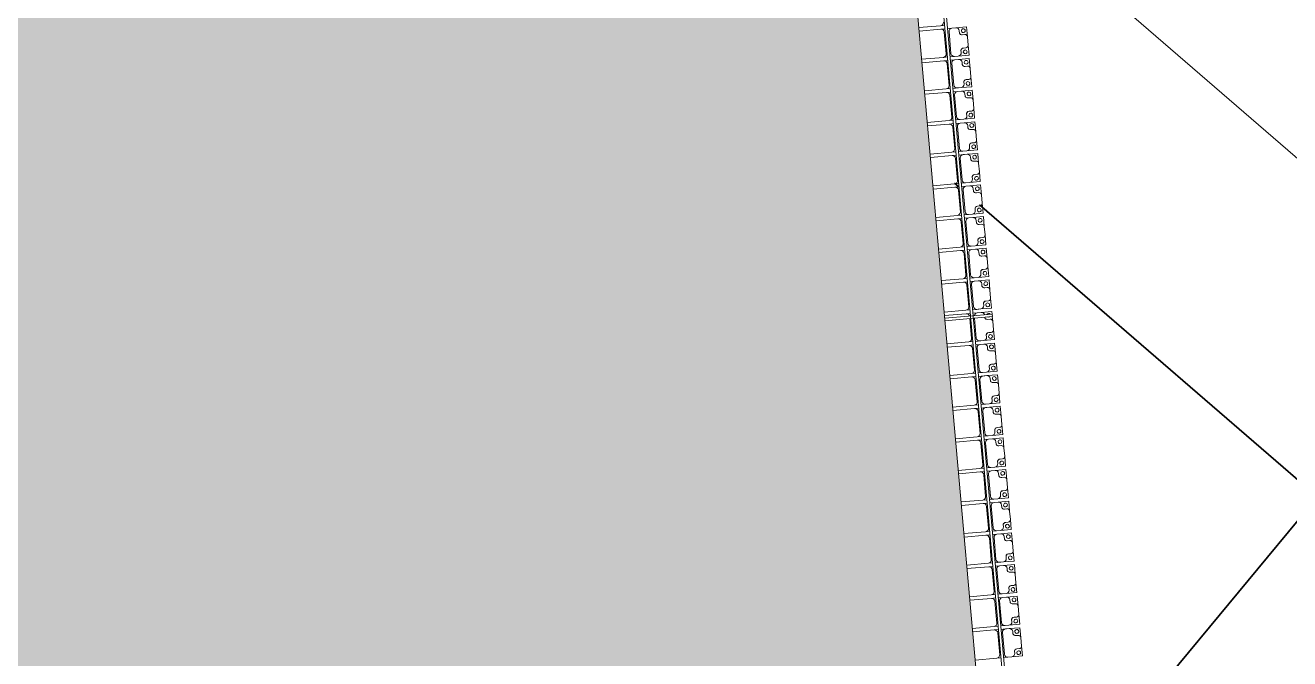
# Model space of a CAD drawing. Header units: millimetres. Extents: x -861324 to 439029, y -308065 to 694685.
# Drawn here: x -29565 to -9671, y 94275 to 104252 of the extents above; entities that cross this region are included whole.
import ezdxf

# ---------------------------------------------------------------- set-up
doc = ezdxf.new("R2010")
doc.units = ezdxf.units.MM
for name, color, linetype, lineweight in [('A-DETL-GENF', 92, 'Continuous', 9), ('A-DETL-THIN', 151, 'Continuous', 9), ('A-GENM', 13, 'Continuous', 9), ('C-TOPO-MAJR', 7, 'Continuous', 35), ('C-TOPO-MINR', 7, 'Continuous', 9), ('S-BEAM', 12, 'Continuous', 9)]:
    doc.layers.add(name, color=color, linetype=linetype, lineweight=lineweight)

# ---------------------------------------------------------------- blocks, each defined once
blk = doc.blocks.new('Dầm C52 - Dầm C52-21055-BỐ TRÍ BÈ PIN HỒ BẢN MÒNG')
at = {"layer": 'S-BEAM', "color": 7}
for p, q in [((-63556, 20), (63556, 20)), ((63556, -20), (-63556, -20))]:
    blk.add_line(p, q, dxfattribs=at)
blk = doc.blocks.new('Dầm C52 - Hộp 40x60-15957-BỐ TRÍ BÈ PIN HỒ BẢN MÒNG')
at = {"layer": 'S-BEAM', "color": 7}
for p, q in [((36408, 20), (37160, 20)), ((37160, 20), (37160, -20)), ((37160, -20), (36408, -20))]:
    blk.add_line(p, q, dxfattribs=at)
blk = doc.blocks.new('Dai phaodi lai - DẢI PHAO ĐI LẠI-21666-BỐ TRÍ BÈ PIN HỒ BẢN MÒNG')
at = {"layer": 'A-GENM', "color": 9}
for p, q in [((65777, 748), (65933, 748)), ((65777, 579), (65777, 748)), ((65777, 748), (65777, 579)), ((65933, 748), (65777, 748)), ((65827, 629), (65864, 629)), ((65864, 629), (65827, 629)), ((65827, 629), (65864, 629)), ((65895, 671), (65895, 710)), ((65895, 710), (65895, 671)), ((65895, 671), (65895, 710)), ((66067, 748), (66223, 748)), ((66223, 748), (66067, 748)), ((66136, 629), (66173, 629)), ((66173, 629), (66136, 629)), ((66136, 629), (66173, 629)), ((66223, 748), (66223, 579)), ((66223, 579), (66223, 748)), ((66277, 748), (66433, 748)), ((66277, 579), (66277, 748)), ((66277, 748), (66277, 579)), ((66433, 748), (66277, 748)), ((66327, 629), (66364, 629)), ((66364, 629), (66327, 629)), ((66327, 629), (66364, 629)), ((66395, 671), (66395, 710)), ((66395, 710), (66395, 671)), ((66395, 671), (66395, 710)), ((66567, 748), (66723, 748)), ((66723, 748), (66567, 748)), ((66636, 629), (66673, 629)), ((66673, 629), (66636, 629)), ((66636, 629), (66673, 629)), ((66723, 748), (66723, 579)), ((66723, 579), (66723, 748)), ((66777, 748), (66933, 748)), ((66777, 579), (66777, 748)), ((66777, 748), (66777, 579)), ((66933, 748), (66777, 748)), ((66827, 629), (66864, 629)), ((66864, 629), (66827, 629)), ((66827, 629), (66864, 629)), ((66895, 671), (66895, 710)), ((66895, 710), (66895, 671)), ((66895, 671), (66895, 710)), ((67067, 748), (67223, 748)), ((67223, 748), (67067, 748)), ((67136, 629), (67173, 629)), ((67173, 629), (67136, 629)), ((67136, 629), (67173, 629)), ((67223, 748), (67223, 579)), ((67223, 579), (67223, 748)), ((67277, 748), (67433, 748)), ((67277, 579), (67277, 748)), ((67277, 748), (67277, 579)), ((67433, 748), (67277, 748)), ((67327, 629), (67364, 629)), ((67364, 629), (67327, 629)), ((67327, 629), (67364, 629)), ((67395, 671), (67395, 710)), ((67395, 710), (67395, 671)), ((67395, 671), (67395, 710)), ((67567, 748), (67723, 748)), ((67723, 748), (67567, 748)), ((67636, 629), (67673, 629)), ((67673, 629), (67636, 629)), ((67636, 629), (67673, 629)), ((67723, 748), (67723, 579)), ((67723, 579), (67723, 748)), ((67777, 748), (67933, 748)), ((67777, 579), (67777, 748)), ((67777, 748), (67777, 579)), ((67933, 748), (67777, 748)), ((67827, 629), (67864, 629)), ((67864, 629), (67827, 629)), ((67827, 629), (67864, 629)), ((67895, 671), (67895, 710)), ((67895, 710), (67895, 671)), ((67895, 671), (67895, 710)), ((68067, 748), (68223, 748)), ((68223, 748), (68067, 748)), ((68136, 629), (68173, 629)), ((68173, 629), (68136, 629)), ((68136, 629), (68173, 629)), ((68223, 748), (68223, 579)), ((68223, 579), (68223, 748)), ((68277, 748), (68433, 748)), ((68277, 579), (68277, 748)), ((68277, 748), (68277, 579)), ((68433, 748), (68277, 748)), ((68327, 629), (68364, 629)), ((68364, 629), (68327, 629)), ((68327, 629), (68364, 629)), ((68395, 671), (68395, 710)), ((68395, 710), (68395, 671)), ((68395, 671), (68395, 710)), ((68567, 748), (68723, 748)), ((68723, 748), (68567, 748)), ((68636, 629), (68673, 629)), ((68673, 629), (68636, 629)), ((68636, 629), (68673, 629)), ((68723, 748), (68723, 579)), ((68723, 579), (68723, 748)), ((68777, 748), (68933, 748)), ((68777, 579), (68777, 748)), ((68777, 748), (68777, 579)), ((68933, 748), (68777, 748)), ((68827, 629), (68864, 629)), ((68864, 629), (68827, 629)), ((68827, 629), (68864, 629)), ((68895, 671), (68895, 710)), ((68895, 710), (68895, 671)), ((68895, 671), (68895, 710)), ((69067, 748), (69223, 748)), ((69223, 748), (69067, 748)), ((69136, 629), (69173, 629)), ((69173, 629), (69136, 629)), ((69136, 629), (69173, 629)), ((69223, 748), (69223, 579)), ((69223, 579), (69223, 748)), ((69277, 748), (69433, 748)), ((69277, 579), (69277, 748)), ((69277, 748), (69277, 579)), ((69433, 748), (69277, 748)), ((69327, 629), (69364, 629)), ((69364, 629), (69327, 629)), ((69327, 629), (69364, 629)), ((69395, 671), (69395, 710)), ((69395, 710), (69395, 671)), ((69395, 671), (69395, 710)), ((69567, 748), (69723, 748)), ((69723, 748), (69567, 748)), ((69636, 629), (69673, 629)), ((69673, 629), (69636, 629)), ((69636, 629), (69673, 629)), ((69723, 748), (69723, 579)), ((69723, 579), (69723, 748)), ((69777, 748), (69933, 748)), ((69777, 579), (69777, 748)), ((69777, 748), (69777, 579)), ((69933, 748), (69777, 748)), ((69827, 629), (69864, 629)), ((69864, 629), (69827, 629)), ((69827, 629), (69864, 629)), ((69895, 671), (69895, 710)), ((69895, 710), (69895, 671)), ((69895, 671), (69895, 710)), ((70067, 748), (70223, 748)), ((70223, 748), (70067, 748)), ((70136, 629), (70173, 629)), ((70173, 629), (70136, 629)), ((70136, 629), (70173, 629)), ((70223, 748), (70223, 579)), ((70223, 579), (70223, 748)), ((70277, 748), (70318, 748)), ((70277, 579), (70277, 748)), ((70277, 748), (70277, 579)), ((70318, 748), (70277, 748)), ((70358, 748), (70433, 748)), ((70433, 748), (70358, 748)), ((70395, 671), (70395, 710)), ((70395, 710), (70395, 671)), ((70395, 671), (70395, 710)), ((70567, 748), (70723, 748)), ((70723, 748), (70567, 748)), ((70636, 629), (70673, 629)), ((70673, 629), (70636, 629)), ((70636, 629), (70673, 629)), ((70723, 748), (70723, 579)), ((70723, 579), (70723, 748)), ((70777, 748), (70933, 748)), ((70777, 579), (70777, 748)), ((70777, 748), (70777, 579)), ((70933, 748), (70777, 748)), ((70827, 629), (70864, 629)), ((70864, 629), (70827, 629)), ((70827, 629), (70864, 629)), ((70895, 671), (70895, 710)), ((70895, 710), (70895, 671)), ((70895, 671), (70895, 710)), ((71067, 748), (71223, 748)), ((71223, 748), (71067, 748)), ((71136, 629), (71173, 629)), ((71173, 629), (71136, 629)), ((71136, 629), (71173, 629)), ((71223, 748), (71223, 579)), ((71223, 579), (71223, 748)), ((71277, 748), (71433, 748)), ((71277, 579), (71277, 748)), ((71277, 748), (71277, 579)), ((71433, 748), (71277, 748)), ((71327, 629), (71364, 629)), ((71364, 629), (71327, 629)), ((71327, 629), (71364, 629)), ((71395, 671), (71395, 710)), ((71395, 710), (71395, 671)), ((71395, 671), (71395, 710)), ((71567, 748), (71723, 748)), ((71723, 748), (71567, 748)), ((71636, 629), (71673, 629)), ((71673, 629), (71636, 629)), ((71636, 629), (71673, 629)), ((71723, 748), (71723, 579)), ((71723, 579), (71723, 748)), ((71777, 748), (71933, 748)), ((71777, 579), (71777, 748)), ((71777, 748), (71777, 579)), ((71933, 748), (71777, 748)), ((71827, 629), (71864, 629)), ((71864, 629), (71827, 629)), ((71827, 629), (71864, 629)), ((71895, 671), (71895, 710)), ((71895, 710), (71895, 671)), ((71895, 671), (71895, 710)), ((72067, 748), (72223, 748)), ((72223, 748), (72067, 748)), ((72136, 629), (72173, 629)), ((72173, 629), (72136, 629)), ((72136, 629), (72173, 629)), ((72223, 748), (72223, 579)), ((72223, 579), (72223, 748)), ((72277, 748), (72433, 748)), ((72277, 579), (72277, 748)), ((72277, 748), (72277, 579)), ((72433, 748), (72277, 748)), ((72327, 629), (72364, 629)), ((72364, 629), (72327, 629)), ((72327, 629), (72364, 629)), ((72395, 671), (72395, 710)), ((72395, 710), (72395, 671)), ((72395, 671), (72395, 710)), ((72567, 748), (72723, 748)), ((72723, 748), (72567, 748)), ((72636, 629), (72673, 629)), ((72673, 629), (72636, 629)), ((72636, 629), (72673, 629)), ((72723, 748), (72723, 579)), ((72723, 579), (72723, 748)), ((72777, 748), (72933, 748)), ((72777, 579), (72777, 748)), ((72777, 748), (72777, 579)), ((72933, 748), (72777, 748)), ((72827, 629), (72864, 629)), ((72864, 629), (72827, 629)), ((72827, 629), (72864, 629)), ((72895, 671), (72895, 710)), ((72895, 710), (72895, 671)), ((72895, 671), (72895, 710)), ((73067, 748), (73223, 748)), ((73223, 748), (73067, 748)), ((73136, 629), (73173, 629)), ((73173, 629), (73136, 629)), ((73136, 629), (73173, 629)), ((73223, 748), (73223, 579)), ((73223, 579), (73223, 748)), ((73277, 748), (73433, 748)), ((73277, 579), (73277, 748)), ((73277, 748), (73277, 579)), ((73433, 748), (73277, 748)), ((73327, 629), (73364, 629)), ((73364, 629), (73327, 629)), ((73327, 629), (73364, 629)), ((73395, 671), (73395, 710)), ((73395, 710), (73395, 671)), ((73395, 671), (73395, 710)), ((73567, 748), (73723, 748)), ((73723, 748), (73567, 748)), ((73636, 629), (73673, 629)), ((73673, 629), (73636, 629)), ((73636, 629), (73673, 629)), ((73723, 748), (73723, 579)), ((73723, 579), (73723, 748)), ((73777, 748), (73933, 748)), ((73777, 579), (73777, 748)), ((73777, 748), (73777, 579)), ((73933, 748), (73777, 748)), ((73827, 629), (73864, 629)), ((73864, 629), (73827, 629)), ((73827, 629), (73864, 629)), ((73895, 671), (73895, 710)), ((73895, 710), (73895, 671)), ((73895, 671), (73895, 710)), ((74067, 748), (74223, 748)), ((74223, 748), (74067, 748)), ((74136, 629), (74173, 629)), ((74173, 629), (74136, 629)), ((74136, 629), (74173, 629)), ((74223, 748), (74223, 579)), ((74223, 579), (74223, 748)), ((74277, 748), (74433, 748)), ((74277, 579), (74277, 748)), ((74277, 748), (74277, 579)), ((74433, 748), (74277, 748)), ((74327, 629), (74364, 629)), ((74364, 629), (74327, 629)), ((74327, 629), (74364, 629)), ((74395, 671), (74395, 710)), ((74395, 710), (74395, 671)), ((74395, 671), (74395, 710)), ((74567, 748), (74723, 748)), ((74723, 748), (74567, 748)), ((74636, 629), (74673, 629)), ((74673, 629), (74636, 629)), ((74636, 629), (74673, 629)), ((74723, 748), (74723, 579)), ((74723, 579), (74723, 748)), ((74777, 748), (74933, 748)), ((74777, 579), (74777, 748)), ((74777, 748), (74777, 579)), ((74933, 748), (74777, 748)), ((74827, 629), (74864, 629)), ((74864, 629), (74827, 629)), ((74827, 629), (74864, 629)), ((74895, 671), (74895, 710)), ((74895, 710), (74895, 671)), ((74895, 671), (74895, 710)), ((75067, 748), (75223, 748)), ((75223, 748), (75067, 748)), ((75136, 629), (75173, 629)), ((75173, 629), (75136, 629)), ((75136, 629), (75173, 629)), ((75223, 748), (75223, 579)), ((75223, 579), (75223, 748)), ((75277, 748), (75433, 748)), ((75277, 579), (75277, 748)), ((75277, 748), (75277, 579)), ((75433, 748), (75277, 748)), ((75327, 629), (75364, 629)), ((75364, 629), (75327, 629)), ((75327, 629), (75364, 629)), ((75395, 671), (75395, 710)), ((75395, 710), (75395, 671)), ((75395, 671), (75395, 710)), ((75567, 748), (75723, 748)), ((75723, 748), (75567, 748)), ((75636, 629), (75673, 629)), ((75673, 629), (75636, 629)), ((75636, 629), (75673, 629)), ((75723, 748), (75723, 579)), ((75723, 579), (75723, 748)), ((65723, 408), (65723, 343)), ((65777, 448), (65777, 579)), ((65777, 343), (65777, 408)), ((66223, 579), (66223, 448)), ((66223, 408), (66223, 343)), ((66277, 448), (66277, 579)), ((66277, 343), (66277, 408)), ((66723, 579), (66723, 448)), ((66723, 408), (66723, 343)), ((66777, 448), (66777, 579)), ((66777, 343), (66777, 408)), ((67223, 579), (67223, 448)), ((67223, 408), (67223, 343)), ((67277, 448), (67277, 579)), ((67277, 343), (67277, 408)), ((67723, 579), (67723, 448)), ((67723, 408), (67723, 343)), ((67777, 448), (67777, 579)), ((67777, 343), (67777, 408)), ((68223, 579), (68223, 448)), ((68223, 408), (68223, 343)), ((68277, 448), (68277, 579)), ((68277, 343), (68277, 408)), ((68723, 579), (68723, 448)), ((68723, 408), (68723, 343)), ((68777, 448), (68777, 579)), ((68777, 343), (68777, 408)), ((69223, 579), (69223, 448)), ((69223, 408), (69223, 343)), ((69277, 448), (69277, 579)), ((69277, 343), (69277, 408)), ((69723, 579), (69723, 448)), ((69723, 408), (69723, 343)), ((69777, 448), (69777, 579)), ((69777, 343), (69777, 408)), ((70223, 579), (70223, 448)), ((70223, 408), (70223, 343)), ((70277, 448), (70277, 579)), ((70277, 343), (70277, 408)), ((70723, 579), (70723, 448)), ((70723, 408), (70723, 343)), ((70777, 448), (70777, 579)), ((70777, 343), (70777, 408)), ((71223, 579), (71223, 448)), ((71223, 408), (71223, 343)), ((71277, 448), (71277, 579)), ((71277, 343), (71277, 408)), ((71723, 579), (71723, 448)), ((71723, 408), (71723, 343)), ((71777, 448), (71777, 579)), ((71777, 343), (71777, 408)), ((72223, 579), (72223, 448)), ((72223, 408), (72223, 343)), ((72277, 448), (72277, 579)), ((72277, 343), (72277, 408)), ((72723, 579), (72723, 448)), ((72723, 408), (72723, 343)), ((72777, 448), (72777, 579)), ((72777, 343), (72777, 408)), ((73223, 579), (73223, 448)), ((73223, 408), (73223, 343)), ((73277, 448), (73277, 579)), ((73277, 343), (73277, 408)), ((73723, 579), (73723, 448)), ((73723, 408), (73723, 343)), ((73777, 448), (73777, 579)), ((73777, 343), (73777, 408)), ((74223, 579), (74223, 448)), ((74223, 408), (74223, 343)), ((74277, 448), (74277, 579)), ((74277, 343), (74277, 408)), ((74723, 579), (74723, 448)), ((74723, 408), (74723, 343)), ((74777, 448), (74777, 579)), ((74777, 343), (74777, 408)), ((75223, 579), (75223, 448)), ((75223, 408), (75223, 343)), ((75277, 448), (75277, 579)), ((75277, 343), (75277, 408)), ((75723, 579), (75723, 448)), ((75723, 408), (75723, 343))]:
    blk.add_line(p, q, dxfattribs=at)
at = {"layer": 'A-GENM', "color": 7}
for p, q in [((65864, 629), (65827, 629)), ((65895, 710), (65895, 671)), ((66067, 748), (65933, 748)), ((66105, 671), (66105, 710)), ((66173, 629), (66136, 629)), ((66364, 629), (66327, 629)), ((66395, 710), (66395, 671)), ((66567, 748), (66433, 748)), ((66605, 671), (66605, 710)), ((66673, 629), (66636, 629)), ((66864, 629), (66827, 629)), ((66895, 710), (66895, 671)), ((67067, 748), (66933, 748)), ((67105, 671), (67105, 710)), ((67173, 629), (67136, 629)), ((67364, 629), (67327, 629)), ((67395, 710), (67395, 671)), ((67567, 748), (67433, 748)), ((67605, 671), (67605, 710)), ((67673, 629), (67636, 629)), ((67864, 629), (67827, 629)), ((67895, 710), (67895, 671)), ((68067, 748), (67933, 748)), ((68105, 671), (68105, 710)), ((68173, 629), (68136, 629)), ((68364, 629), (68327, 629)), ((68395, 710), (68395, 671)), ((68567, 748), (68433, 748)), ((68605, 671), (68605, 710)), ((68673, 629), (68636, 629)), ((68864, 629), (68827, 629)), ((68895, 710), (68895, 671)), ((69067, 748), (68933, 748)), ((69105, 671), (69105, 710)), ((69173, 629), (69136, 629)), ((69364, 629), (69327, 629)), ((69395, 710), (69395, 671)), ((69567, 748), (69433, 748)), ((69605, 671), (69605, 710)), ((69673, 629), (69636, 629)), ((69864, 629), (69827, 629)), ((69895, 710), (69895, 671)), ((70067, 748), (69933, 748)), ((70105, 671), (70105, 710)), ((70173, 629), (70136, 629)), ((70395, 710), (70395, 671)), ((70567, 748), (70433, 748)), ((70605, 671), (70605, 710)), ((70673, 629), (70636, 629)), ((70864, 629), (70827, 629)), ((70895, 710), (70895, 671)), ((71067, 748), (70933, 748)), ((71105, 671), (71105, 710)), ((71173, 629), (71136, 629)), ((71364, 629), (71327, 629)), ((71395, 710), (71395, 671)), ((71567, 748), (71433, 748)), ((71605, 671), (71605, 710)), ((71673, 629), (71636, 629)), ((71864, 629), (71827, 629)), ((71895, 710), (71895, 671)), ((72067, 748), (71933, 748)), ((72105, 671), (72105, 710)), ((72173, 629), (72136, 629)), ((72364, 629), (72327, 629)), ((72395, 710), (72395, 671)), ((72567, 748), (72433, 748)), ((72605, 671), (72605, 710)), ((72673, 629), (72636, 629)), ((72864, 629), (72827, 629)), ((72895, 710), (72895, 671)), ((73067, 748), (72933, 748)), ((73105, 671), (73105, 710)), ((73173, 629), (73136, 629)), ((73364, 629), (73327, 629)), ((73395, 710), (73395, 671)), ((73567, 748), (73433, 748)), ((73605, 671), (73605, 710)), ((73673, 629), (73636, 629)), ((73864, 629), (73827, 629)), ((73895, 710), (73895, 671)), ((74067, 748), (73933, 748)), ((74105, 671), (74105, 710)), ((74173, 629), (74136, 629)), ((74364, 629), (74327, 629)), ((74395, 710), (74395, 671)), ((74567, 748), (74433, 748)), ((74605, 671), (74605, 710)), ((74673, 629), (74636, 629)), ((74864, 629), (74827, 629)), ((74895, 710), (74895, 671)), ((75067, 748), (74933, 748)), ((75105, 671), (75105, 710)), ((75173, 629), (75136, 629)), ((75364, 629), (75327, 629)), ((75395, 710), (75395, 671)), ((75567, 748), (75433, 748)), ((75605, 671), (75605, 710)), ((75673, 629), (75636, 629)), ((65723, 408), (65723, 343)), ((65777, 579), (65777, 517)), ((65777, 448), (65777, 517)), ((65777, 343), (65777, 408)), ((65827, 467), (66173, 467)), ((66223, 517), (66223, 579)), ((66223, 517), (66223, 448)), ((66223, 408), (66223, 343)), ((66277, 579), (66277, 517)), ((66277, 448), (66277, 517)), ((66277, 343), (66277, 408)), ((66327, 467), (66673, 467)), ((66723, 517), (66723, 579)), ((66723, 517), (66723, 448)), ((66723, 408), (66723, 343)), ((66777, 579), (66777, 517)), ((66777, 448), (66777, 517)), ((66777, 343), (66777, 408)), ((66827, 467), (67173, 467)), ((67223, 517), (67223, 579)), ((67223, 517), (67223, 448)), ((67223, 408), (67223, 343)), ((67277, 579), (67277, 517)), ((67277, 448), (67277, 517)), ((67277, 343), (67277, 408)), ((67327, 467), (67673, 467)), ((67723, 517), (67723, 579)), ((67723, 517), (67723, 448)), ((67723, 408), (67723, 343)), ((67777, 579), (67777, 517)), ((67777, 448), (67777, 517)), ((67777, 343), (67777, 408)), ((67827, 467), (68173, 467)), ((68223, 517), (68223, 579)), ((68223, 517), (68223, 448)), ((68223, 408), (68223, 343)), ((68277, 579), (68277, 517)), ((68277, 448), (68277, 517)), ((68277, 343), (68277, 408)), ((68327, 467), (68673, 467)), ((68723, 517), (68723, 579)), ((68723, 517), (68723, 448)), ((68723, 408), (68723, 343)), ((68777, 579), (68777, 517)), ((68777, 448), (68777, 517)), ((68777, 343), (68777, 408)), ((68827, 467), (69173, 467)), ((69223, 517), (69223, 579)), ((69223, 517), (69223, 448)), ((69223, 408), (69223, 343)), ((69277, 579), (69277, 517)), ((69277, 448), (69277, 517)), ((69277, 343), (69277, 408)), ((69327, 467), (69673, 467)), ((69723, 517), (69723, 579)), ((69723, 517), (69723, 448)), ((69723, 408), (69723, 343)), ((69777, 579), (69777, 517)), ((69777, 448), (69777, 517)), ((69777, 343), (69777, 408)), ((69827, 467), (70173, 467)), ((70223, 517), (70223, 579)), ((70223, 517), (70223, 448)), ((70223, 408), (70223, 343)), ((70277, 579), (70277, 517)), ((70277, 448), (70277, 517)), ((70277, 343), (70277, 408)), ((70358, 467), (70673, 467)), ((70723, 517), (70723, 579)), ((70723, 517), (70723, 448)), ((70723, 408), (70723, 343)), ((70777, 579), (70777, 517)), ((70777, 448), (70777, 517)), ((70777, 343), (70777, 408)), ((70827, 467), (71173, 467)), ((71223, 517), (71223, 579)), ((71223, 517), (71223, 448)), ((71223, 408), (71223, 343)), ((71277, 579), (71277, 517)), ((71277, 448), (71277, 517)), ((71277, 343), (71277, 408)), ((71327, 467), (71673, 467)), ((71723, 517), (71723, 579)), ((71723, 517), (71723, 448)), ((71723, 408), (71723, 343)), ((71777, 579), (71777, 517)), ((71777, 448), (71777, 517)), ((71777, 343), (71777, 408)), ((71827, 467), (72173, 467)), ((72223, 517), (72223, 579)), ((72223, 517), (72223, 448)), ((72223, 408), (72223, 343)), ((72277, 579), (72277, 517)), ((72277, 448), (72277, 517)), ((72277, 343), (72277, 408)), ((72327, 467), (72673, 467)), ((72723, 517), (72723, 579)), ((72723, 517), (72723, 448)), ((72723, 408), (72723, 343)), ((72777, 579), (72777, 517)), ((72777, 448), (72777, 517)), ((72777, 343), (72777, 408)), ((72827, 467), (73173, 467)), ((73223, 517), (73223, 579)), ((73223, 517), (73223, 448)), ((73223, 408), (73223, 343)), ((73277, 579), (73277, 517)), ((73277, 448), (73277, 517)), ((73277, 343), (73277, 408)), ((73327, 467), (73673, 467)), ((73723, 517), (73723, 579)), ((73723, 517), (73723, 448)), ((73723, 408), (73723, 343)), ((73777, 579), (73777, 517)), ((73777, 448), (73777, 517)), ((73777, 343), (73777, 408)), ((73827, 467), (74173, 467)), ((74223, 517), (74223, 579)), ((74223, 517), (74223, 448)), ((74223, 408), (74223, 343)), ((74277, 579), (74277, 517)), ((74277, 448), (74277, 517)), ((74277, 343), (74277, 408)), ((74327, 467), (74673, 467)), ((74723, 517), (74723, 579)), ((74723, 517), (74723, 448)), ((74723, 408), (74723, 343)), ((74777, 579), (74777, 517)), ((74777, 448), (74777, 517)), ((74777, 343), (74777, 408)), ((74827, 467), (75173, 467)), ((75223, 517), (75223, 579)), ((75223, 517), (75223, 448)), ((75223, 408), (75223, 343)), ((75277, 579), (75277, 517)), ((75277, 448), (75277, 517)), ((75277, 343), (75277, 408)), ((75327, 467), (75673, 467)), ((75723, 517), (75723, 579)), ((75723, 517), (75723, 448)), ((75723, 408), (75723, 343)), ((65723, 0), (65723, 343)), ((65777, 343), (65777, 0)), ((66173, 393), (65827, 393)), ((66223, 0), (66223, 343)), ((66277, 343), (66277, 0)), ((66673, 393), (66327, 393)), ((66723, 0), (66723, 343)), ((66777, 343), (66777, 0)), ((67173, 393), (66827, 393)), ((67223, 0), (67223, 343)), ((67277, 343), (67277, 0)), ((67673, 393), (67327, 393)), ((67723, 0), (67723, 343)), ((67777, 343), (67777, 0)), ((68173, 393), (67827, 393)), ((68223, 0), (68223, 343)), ((68277, 343), (68277, 0)), ((68673, 393), (68327, 393)), ((68723, 0), (68723, 343)), ((68777, 343), (68777, 0)), ((69173, 393), (68827, 393)), ((69223, 0), (69223, 343)), ((69277, 343), (69277, 0)), ((69673, 393), (69327, 393)), ((69723, 0), (69723, 343)), ((69777, 343), (69777, 0)), ((70173, 393), (69827, 393)), ((70223, 0), (70223, 343)), ((70277, 343), (70277, 0)), ((70673, 393), (70358, 393)), ((70723, 0), (70723, 343)), ((70777, 343), (70777, 0)), ((71173, 393), (70827, 393)), ((71223, 0), (71223, 343)), ((71277, 343), (71277, 0)), ((71673, 393), (71327, 393)), ((71723, 0), (71723, 343)), ((71777, 343), (71777, 0)), ((72173, 393), (71827, 393)), ((72223, 0), (72223, 343)), ((72277, 343), (72277, 0)), ((72673, 393), (72327, 393)), ((72723, 0), (72723, 343)), ((72777, 343), (72777, 0)), ((73173, 393), (72827, 393)), ((73223, 0), (73223, 343)), ((73277, 343), (73277, 0)), ((73673, 393), (73327, 393)), ((73723, 0), (73723, 343)), ((73777, 343), (73777, 0)), ((74173, 393), (73827, 393)), ((74223, 0), (74223, 343)), ((74277, 343), (74277, 0)), ((74673, 393), (74327, 393)), ((74723, 0), (74723, 343)), ((74777, 343), (74777, 0)), ((75173, 393), (74827, 393)), ((75223, 0), (75223, 343)), ((75277, 343), (75277, 0)), ((75673, 393), (75327, 393)), ((75723, 0), (75723, 343))]:
    blk.add_line(p, q, dxfattribs=at)
for centre, radius, start, end in [((65827, 579), 50, 90, 180), ((65855, 668), 40, 283.1885, 3.5081), ((65933, 710), 38, 90, 180), ((66067, 710), 38, 360, 90), ((66145, 668), 40, 176.4919, 256.8115), ((66173, 579), 50, 0, 90), ((66327, 579), 50, 90, 180), ((66355, 668), 40, 283.1885, 3.5081), ((66433, 710), 38, 90, 180), ((66567, 710), 38, 360, 90), ((66645, 668), 40, 176.4919, 256.8115), ((66673, 579), 50, 0, 90), ((66827, 579), 50, 90, 180), ((66855, 668), 40, 283.1885, 3.5081), ((66933, 710), 38, 90, 180), ((67067, 710), 38, 360, 90), ((67145, 668), 40, 176.4919, 256.8115), ((67173, 579), 50, 0, 90), ((67327, 579), 50, 90, 180), ((67355, 668), 40, 283.1885, 3.5081), ((67433, 710), 38, 90, 180), ((67567, 710), 38, 360, 90), ((67645, 668), 40, 176.4919, 256.8115), ((67673, 579), 50, 0, 90), ((67827, 579), 50, 90, 180), ((67855, 668), 40, 283.1885, 3.5081), ((67933, 710), 38, 90, 180), ((68067, 710), 38, 360, 90), ((68145, 668), 40, 176.4919, 256.8115), ((68173, 579), 50, 0, 90), ((68327, 579), 50, 90, 180), ((68355, 668), 40, 283.1885, 3.5081), ((68433, 710), 38, 90, 180), ((68567, 710), 38, 360, 90), ((68645, 668), 40, 176.4919, 256.8115), ((68673, 579), 50, 0, 90), ((68827, 579), 50, 90, 180), ((68855, 668), 40, 283.1885, 3.5081), ((68933, 710), 38, 90, 180), ((69067, 710), 38, 360, 90), ((69145, 668), 40, 176.4919, 256.8115), ((69173, 579), 50, 0, 90), ((69327, 579), 50, 90, 180), ((69355, 668), 40, 283.1885, 3.5081), ((69433, 710), 38, 90, 180), ((69567, 710), 38, 360, 90), ((69645, 668), 40, 176.4919, 256.8115), ((69673, 579), 50, 0, 90), ((69827, 579), 50, 90, 180), ((69855, 668), 40, 283.1885, 3.5081), ((69933, 710), 38, 90, 180), ((70067, 710), 38, 360, 90), ((70145, 668), 40, 176.4919, 256.8115), ((70173, 579), 50, 0, 90), ((70327, 579), 50, 105, 180), ((70355, 668), 40, 283.1885, 3.5081), ((70433, 710), 38, 90, 180), ((70567, 710), 38, 360, 90), ((70645, 668), 40, 176.4919, 256.8115), ((70673, 579), 50, 0, 90), ((70827, 579), 50, 90, 180), ((70855, 668), 40, 283.1885, 3.5081), ((70933, 710), 38, 90, 180), ((71067, 710), 38, 360, 90), ((71145, 668), 40, 176.4919, 256.8115), ((71173, 579), 50, 0, 90), ((71327, 579), 50, 90, 180), ((71355, 668), 40, 283.1885, 3.5081), ((71433, 710), 38, 90, 180), ((71567, 710), 38, 360, 90), ((71645, 668), 40, 176.4919, 256.8115), ((71673, 579), 50, 0, 90), ((71827, 579), 50, 90, 180), ((71855, 668), 40, 283.1885, 3.5081), ((71933, 710), 38, 90, 180), ((72067, 710), 38, 360, 90), ((72145, 668), 40, 176.4919, 256.8115), ((72173, 579), 50, 0, 90), ((72327, 579), 50, 90, 180), ((72355, 668), 40, 283.1885, 3.5081), ((72433, 710), 38, 90, 180), ((72567, 710), 38, 360, 90), ((72645, 668), 40, 176.4919, 256.8115), ((72673, 579), 50, 0, 90), ((72827, 579), 50, 90, 180), ((72855, 668), 40, 283.1885, 3.5081), ((72933, 710), 38, 90, 180), ((73067, 710), 38, 360, 90), ((73145, 668), 40, 176.4919, 256.8115), ((73173, 579), 50, 0, 90), ((73327, 579), 50, 90, 180), ((73355, 668), 40, 283.1885, 3.5081), ((73433, 710), 38, 90, 180), ((73567, 710), 38, 360, 90), ((73645, 668), 40, 176.4919, 256.8115), ((73673, 579), 50, 0, 90), ((73827, 579), 50, 90, 180), ((73855, 668), 40, 283.1885, 3.5081), ((73933, 710), 38, 90, 180), ((74067, 710), 38, 360, 90), ((74145, 668), 40, 176.4919, 256.8115), ((74173, 579), 50, 0, 90), ((74327, 579), 50, 90, 180), ((74355, 668), 40, 283.1885, 3.5081), ((74433, 710), 38, 90, 180), ((74567, 710), 38, 360, 90), ((74645, 668), 40, 176.4919, 256.8115), ((74673, 579), 50, 0, 90), ((74827, 579), 50, 90, 180), ((74855, 668), 40, 283.1885, 3.5081), ((74933, 710), 38, 90, 180), ((75067, 710), 38, 360, 90), ((75145, 668), 40, 176.4919, 256.8115), ((75173, 579), 50, 0, 90), ((75327, 579), 50, 90, 180), ((75355, 668), 40, 283.1885, 3.5081), ((75433, 710), 38, 90, 180), ((75567, 710), 38, 360, 90), ((75645, 668), 40, 176.4919, 256.8115), ((75673, 579), 50, 0, 90), ((65827, 517), 50, 180, 270), ((66173, 517), 50, 270, 0), ((66327, 517), 50, 180, 270), ((66673, 517), 50, 270, 0), ((66827, 517), 50, 180, 270), ((67173, 517), 50, 270, 0), ((67327, 517), 50, 180, 270), ((67673, 517), 50, 270, 0), ((67827, 517), 50, 180, 270), ((68173, 517), 50, 270, 0), ((68327, 517), 50, 180, 270), ((68673, 517), 50, 270, 0), ((68827, 517), 50, 180, 270), ((69173, 517), 50, 270, 0), ((69327, 517), 50, 180, 270), ((69673, 517), 50, 270, 0), ((69827, 517), 50, 180, 270), ((70173, 517), 50, 270, 0), ((70327, 517), 50, 180, 255), ((70673, 517), 50, 270, 0), ((70827, 517), 50, 180, 270), ((71173, 517), 50, 270, 0), ((71327, 517), 50, 180, 270), ((71673, 517), 50, 270, 0), ((71827, 517), 50, 180, 270), ((72173, 517), 50, 270, 0), ((72327, 517), 50, 180, 270), ((72673, 517), 50, 270, 0), ((72827, 517), 50, 180, 270), ((73173, 517), 50, 270, 0), ((73327, 517), 50, 180, 270), ((73673, 517), 50, 270, 0), ((73827, 517), 50, 180, 270), ((74173, 517), 50, 270, 0), ((74327, 517), 50, 180, 270), ((74673, 517), 50, 270, 0), ((74827, 517), 50, 180, 270), ((75173, 517), 50, 270, 0), ((75327, 517), 50, 180, 270), ((75673, 517), 50, 270, 0), ((65673, 343), 50, 360, 90), ((65827, 343), 50, 90, 180), ((66173, 343), 50, 360, 90), ((66327, 343), 50, 90, 180), ((66673, 343), 50, 360, 90), ((66827, 343), 50, 90, 180), ((67173, 343), 50, 360, 90), ((67327, 343), 50, 90, 180), ((67673, 343), 50, 360, 90), ((67827, 343), 50, 90, 180), ((68173, 343), 50, 360, 90), ((68327, 343), 50, 90, 180), ((68673, 343), 50, 360, 90), ((68827, 343), 50, 90, 180), ((69173, 343), 50, 360, 90), ((69327, 343), 50, 90, 180), ((69673, 343), 50, 360, 90), ((69827, 343), 50, 90, 180), ((70173, 343), 50, 360, 90), ((70327, 343), 50, 105, 180), ((70673, 343), 50, 360, 90), ((70827, 343), 50, 90, 180), ((71173, 343), 50, 360, 90), ((71327, 343), 50, 90, 180), ((71673, 343), 50, 360, 90), ((71827, 343), 50, 90, 180), ((72173, 343), 50, 360, 90), ((72327, 343), 50, 90, 180), ((72673, 343), 50, 360, 90), ((72827, 343), 50, 90, 180), ((73173, 343), 50, 360, 90), ((73327, 343), 50, 90, 180), ((73673, 343), 50, 360, 90), ((73827, 343), 50, 90, 180), ((74173, 343), 50, 360, 90), ((74327, 343), 50, 90, 180), ((74673, 343), 50, 360, 90), ((74827, 343), 50, 90, 180), ((75173, 343), 50, 360, 90), ((75327, 343), 50, 90, 180), ((75673, 343), 50, 360, 90)]:
    blk.add_arc(centre, radius, start, end, dxfattribs=at)
at = {"layer": 'A-GENM', "color": 9}
for centre, radius, start, end in [((65827, 579), 50, 90, 180), ((65827, 579), 50, 90, 180), ((65827, 579), 50, 90, 180), ((65832, 693), 30, 90, 270), ((65832, 693), 30, 90, 270), ((65832, 693), 30, 270, 90), ((65832, 693), 30, 270, 90), ((65855, 668), 40, 283.1885, 296.5751), ((65855, 668), 40, 283.1885, 296.5751), ((65855, 668), 40, 283.1885, 296.5751), ((65855, 668), 40, 323.3483, 3.5081), ((65855, 668), 40, 323.3483, 3.5081), ((65855, 668), 40, 323.3483, 3.5081), ((65933, 710), 38, 135, 180), ((65933, 710), 38, 135, 180), ((65933, 710), 38, 135, 180), ((66067, 710), 38, 15, 45), ((66067, 710), 38, 15, 45), ((66067, 710), 38, 15, 45), ((66145, 668), 40, 176.4919, 230.0383), ((66145, 668), 40, 176.4919, 230.0383), ((66145, 668), 40, 176.4919, 230.0383), ((66145, 668), 40, 243.4249, 256.8115), ((66145, 668), 40, 243.4249, 256.8115), ((66145, 668), 40, 243.4249, 256.8115), ((66168, 693), 30, 90, 270), ((66168, 693), 30, 90, 270), ((66168, 693), 30, 270, 90), ((66168, 693), 30, 270, 90), ((66173, 579), 50, 0, 90), ((66173, 579), 50, 0, 90), ((66173, 579), 50, 0, 90), ((66327, 579), 50, 90, 180), ((66327, 579), 50, 90, 180), ((66327, 579), 50, 90, 180), ((66332, 693), 30, 90, 270), ((66332, 693), 30, 90, 270), ((66332, 693), 30, 270, 90), ((66332, 693), 30, 270, 90), ((66355, 668), 40, 283.1885, 296.5751), ((66355, 668), 40, 283.1885, 296.5751), ((66355, 668), 40, 283.1885, 296.5751), ((66355, 668), 40, 323.3483, 3.5081), ((66355, 668), 40, 323.3483, 3.5081), ((66355, 668), 40, 323.3483, 3.5081), ((66433, 710), 38, 135, 180), ((66433, 710), 38, 135, 180), ((66433, 710), 38, 135, 180), ((66567, 710), 38, 15, 45), ((66567, 710), 38, 15, 45), ((66567, 710), 38, 15, 45), ((66645, 668), 40, 176.4919, 230.0383), ((66645, 668), 40, 176.4919, 230.0383), ((66645, 668), 40, 176.4919, 230.0383), ((66645, 668), 40, 243.4249, 256.8115), ((66645, 668), 40, 243.4249, 256.8115), ((66645, 668), 40, 243.4249, 256.8115), ((66668, 693), 30, 90, 270), ((66668, 693), 30, 90, 270), ((66668, 693), 30, 270, 90), ((66668, 693), 30, 270, 90), ((66673, 579), 50, 0, 90), ((66673, 579), 50, 0, 90), ((66673, 579), 50, 0, 90), ((66827, 579), 50, 90, 180), ((66827, 579), 50, 90, 180), ((66827, 579), 50, 90, 180), ((66832, 693), 30, 90, 270), ((66832, 693), 30, 90, 270), ((66832, 693), 30, 270, 90), ((66832, 693), 30, 270, 90), ((66855, 668), 40, 283.1885, 296.5751), ((66855, 668), 40, 283.1885, 296.5751), ((66855, 668), 40, 283.1885, 296.5751), ((66855, 668), 40, 323.3483, 3.5081), ((66855, 668), 40, 323.3483, 3.5081), ((66855, 668), 40, 323.3483, 3.5081), ((66933, 710), 38, 135, 180), ((66933, 710), 38, 135, 180), ((66933, 710), 38, 135, 180), ((67067, 710), 38, 15, 45), ((67067, 710), 38, 15, 45), ((67067, 710), 38, 15, 45), ((67145, 668), 40, 176.4919, 230.0383), ((67145, 668), 40, 176.4919, 230.0383), ((67145, 668), 40, 176.4919, 230.0383), ((67145, 668), 40, 243.4249, 256.8115), ((67145, 668), 40, 243.4249, 256.8115), ((67145, 668), 40, 243.4249, 256.8115), ((67168, 693), 30, 90, 270), ((67168, 693), 30, 90, 270), ((67168, 693), 30, 270, 90), ((67168, 693), 30, 270, 90), ((67173, 579), 50, 0, 90), ((67173, 579), 50, 0, 90), ((67173, 579), 50, 0, 90), ((67327, 579), 50, 90, 180), ((67327, 579), 50, 90, 180), ((67327, 579), 50, 90, 180), ((67332, 693), 30, 90, 270), ((67332, 693), 30, 90, 270), ((67332, 693), 30, 270, 90), ((67332, 693), 30, 270, 90), ((67355, 668), 40, 283.1885, 296.5751), ((67355, 668), 40, 283.1885, 296.5751), ((67355, 668), 40, 283.1885, 296.5751), ((67355, 668), 40, 323.3483, 3.5081), ((67355, 668), 40, 323.3483, 3.5081), ((67355, 668), 40, 323.3483, 3.5081), ((67433, 710), 38, 135, 180), ((67433, 710), 38, 135, 180), ((67433, 710), 38, 135, 180), ((67567, 710), 38, 15, 45), ((67567, 710), 38, 15, 45), ((67567, 710), 38, 15, 45), ((67645, 668), 40, 176.4919, 230.0383), ((67645, 668), 40, 176.4919, 230.0383), ((67645, 668), 40, 176.4919, 230.0383), ((67645, 668), 40, 243.4249, 256.8115), ((67645, 668), 40, 243.4249, 256.8115), ((67645, 668), 40, 243.4249, 256.8115), ((67668, 693), 30, 90, 270), ((67668, 693), 30, 90, 270), ((67668, 693), 30, 270, 90), ((67668, 693), 30, 270, 90), ((67673, 579), 50, 0, 90), ((67673, 579), 50, 0, 90), ((67673, 579), 50, 0, 90), ((67827, 579), 50, 90, 180), ((67827, 579), 50, 90, 180), ((67827, 579), 50, 90, 180), ((67832, 693), 30, 90, 270), ((67832, 693), 30, 90, 270), ((67832, 693), 30, 270, 90), ((67832, 693), 30, 270, 90), ((67855, 668), 40, 283.1885, 296.5751), ((67855, 668), 40, 283.1885, 296.5751), ((67855, 668), 40, 283.1885, 296.5751), ((67855, 668), 40, 323.3483, 3.5081), ((67855, 668), 40, 323.3483, 3.5081), ((67855, 668), 40, 323.3483, 3.5081), ((67933, 710), 38, 135, 180), ((67933, 710), 38, 135, 180), ((67933, 710), 38, 135, 180), ((68067, 710), 38, 15, 45), ((68067, 710), 38, 15, 45), ((68067, 710), 38, 15, 45), ((68145, 668), 40, 176.4919, 230.0383), ((68145, 668), 40, 176.4919, 230.0383), ((68145, 668), 40, 176.4919, 230.0383), ((68145, 668), 40, 243.4249, 256.8115), ((68145, 668), 40, 243.4249, 256.8115), ((68145, 668), 40, 243.4249, 256.8115), ((68168, 693), 30, 90, 270), ((68168, 693), 30, 90, 270), ((68168, 693), 30, 270, 90), ((68168, 693), 30, 270, 90), ((68173, 579), 50, 0, 90), ((68173, 579), 50, 0, 90), ((68173, 579), 50, 0, 90), ((68327, 579), 50, 90, 180), ((68327, 579), 50, 90, 180), ((68327, 579), 50, 90, 180), ((68332, 693), 30, 90, 270), ((68332, 693), 30, 90, 270), ((68332, 693), 30, 270, 90), ((68332, 693), 30, 270, 90), ((68355, 668), 40, 283.1885, 296.5751), ((68355, 668), 40, 283.1885, 296.5751), ((68355, 668), 40, 283.1885, 296.5751), ((68355, 668), 40, 323.3483, 3.5081), ((68355, 668), 40, 323.3483, 3.5081), ((68355, 668), 40, 323.3483, 3.5081), ((68433, 710), 38, 135, 180), ((68433, 710), 38, 135, 180), ((68433, 710), 38, 135, 180), ((68567, 710), 38, 15, 45), ((68567, 710), 38, 15, 45), ((68567, 710), 38, 15, 45), ((68645, 668), 40, 176.4919, 230.0383), ((68645, 668), 40, 176.4919, 230.0383), ((68645, 668), 40, 176.4919, 230.0383), ((68645, 668), 40, 243.4249, 256.8115), ((68645, 668), 40, 243.4249, 256.8115), ((68645, 668), 40, 243.4249, 256.8115), ((68668, 693), 30, 90, 270), ((68668, 693), 30, 90, 270), ((68668, 693), 30, 270, 90), ((68668, 693), 30, 270, 90), ((68673, 579), 50, 0, 90), ((68673, 579), 50, 0, 90), ((68673, 579), 50, 0, 90), ((68827, 579), 50, 90, 180), ((68827, 579), 50, 90, 180), ((68827, 579), 50, 90, 180), ((68832, 693), 30, 90, 270), ((68832, 693), 30, 90, 270), ((68832, 693), 30, 270, 90), ((68832, 693), 30, 270, 90), ((68855, 668), 40, 283.1885, 296.5751), ((68855, 668), 40, 283.1885, 296.5751), ((68855, 668), 40, 283.1885, 296.5751), ((68855, 668), 40, 323.3483, 3.5081), ((68855, 668), 40, 323.3483, 3.5081), ((68855, 668), 40, 323.3483, 3.5081), ((68933, 710), 38, 135, 180), ((68933, 710), 38, 135, 180), ((68933, 710), 38, 135, 180), ((69067, 710), 38, 15, 45), ((69067, 710), 38, 15, 45), ((69067, 710), 38, 15, 45), ((69145, 668), 40, 176.4919, 230.0383), ((69145, 668), 40, 176.4919, 230.0383), ((69145, 668), 40, 176.4919, 230.0383), ((69145, 668), 40, 243.4249, 256.8115), ((69145, 668), 40, 243.4249, 256.8115), ((69145, 668), 40, 243.4249, 256.8115), ((69168, 693), 30, 90, 270), ((69168, 693), 30, 90, 270), ((69168, 693), 30, 270, 90), ((69168, 693), 30, 270, 90), ((69173, 579), 50, 0, 90), ((69173, 579), 50, 0, 90), ((69173, 579), 50, 0, 90), ((69327, 579), 50, 90, 180), ((69327, 579), 50, 90, 180), ((69327, 579), 50, 90, 180), ((69332, 693), 30, 90, 270), ((69332, 693), 30, 90, 270), ((69332, 693), 30, 270, 90), ((69332, 693), 30, 270, 90), ((69355, 668), 40, 283.1885, 296.5751), ((69355, 668), 40, 283.1885, 296.5751), ((69355, 668), 40, 283.1885, 296.5751), ((69355, 668), 40, 323.3483, 3.5081), ((69355, 668), 40, 323.3483, 3.5081), ((69355, 668), 40, 323.3483, 3.5081), ((69433, 710), 38, 135, 180), ((69433, 710), 38, 135, 180), ((69433, 710), 38, 135, 180), ((69567, 710), 38, 15, 45), ((69567, 710), 38, 15, 45), ((69567, 710), 38, 15, 45), ((69645, 668), 40, 176.4919, 230.0383), ((69645, 668), 40, 176.4919, 230.0383), ((69645, 668), 40, 176.4919, 230.0383), ((69645, 668), 40, 243.4249, 256.8115), ((69645, 668), 40, 243.4249, 256.8115), ((69645, 668), 40, 243.4249, 256.8115), ((69668, 693), 30, 90, 270), ((69668, 693), 30, 90, 270), ((69668, 693), 30, 270, 90), ((69668, 693), 30, 270, 90), ((69673, 579), 50, 0, 90), ((69673, 579), 50, 0, 90), ((69673, 579), 50, 0, 90), ((69827, 579), 50, 90, 180), ((69827, 579), 50, 90, 180), ((69827, 579), 50, 90, 180), ((69832, 693), 30, 90, 270), ((69832, 693), 30, 90, 270), ((69832, 693), 30, 270, 90), ((69832, 693), 30, 270, 90), ((69855, 668), 40, 283.1885, 296.5751), ((69855, 668), 40, 283.1885, 296.5751), ((69855, 668), 40, 283.1885, 296.5751), ((69855, 668), 40, 323.3483, 3.5081), ((69855, 668), 40, 323.3483, 3.5081), ((69855, 668), 40, 323.3483, 3.5081), ((69933, 710), 38, 135, 180), ((69933, 710), 38, 135, 180), ((69933, 710), 38, 135, 180), ((70067, 710), 38, 15, 45), ((70067, 710), 38, 15, 45), ((70067, 710), 38, 15, 45), ((70145, 668), 40, 176.4919, 230.0383), ((70145, 668), 40, 176.4919, 230.0383), ((70145, 668), 40, 176.4919, 230.0383), ((70145, 668), 40, 243.4249, 256.8115), ((70145, 668), 40, 243.4249, 256.8115), ((70145, 668), 40, 243.4249, 256.8115), ((70168, 693), 30, 90, 270), ((70168, 693), 30, 90, 270), ((70168, 693), 30, 270, 90), ((70168, 693), 30, 270, 90), ((70173, 579), 50, 0, 90), ((70173, 579), 50, 0, 90), ((70173, 579), 50, 0, 90), ((70327, 579), 50, 105, 180), ((70327, 579), 50, 105, 180), ((70327, 579), 50, 105, 180), ((70332, 693), 30, 120, 240), ((70332, 693), 30, 120, 240), ((70332, 693), 30, 330, 30), ((70332, 693), 30, 330, 30), ((70355, 668), 40, 283.1885, 296.5751), ((70355, 668), 40, 283.1885, 296.5751), ((70355, 668), 40, 283.1885, 296.5751), ((70355, 668), 40, 323.3483, 3.5081), ((70355, 668), 40, 323.3483, 3.5081), ((70355, 668), 40, 323.3483, 3.5081), ((70433, 710), 38, 135, 180), ((70433, 710), 38, 135, 180), ((70433, 710), 38, 135, 180), ((70567, 710), 38, 15, 45), ((70567, 710), 38, 15, 45), ((70567, 710), 38, 15, 45), ((70645, 668), 40, 176.4919, 230.0383), ((70645, 668), 40, 176.4919, 230.0383), ((70645, 668), 40, 176.4919, 230.0383), ((70645, 668), 40, 243.4249, 256.8115), ((70645, 668), 40, 243.4249, 256.8115), ((70645, 668), 40, 243.4249, 256.8115), ((70668, 693), 30, 90, 270), ((70668, 693), 30, 90, 270), ((70668, 693), 30, 270, 90), ((70668, 693), 30, 270, 90), ((70673, 579), 50, 0, 90), ((70673, 579), 50, 0, 90), ((70673, 579), 50, 0, 90), ((70827, 579), 50, 90, 180), ((70827, 579), 50, 90, 180), ((70827, 579), 50, 90, 180), ((70832, 693), 30, 90, 270), ((70832, 693), 30, 90, 270), ((70832, 693), 30, 270, 90), ((70832, 693), 30, 270, 90), ((70855, 668), 40, 283.1885, 296.5751), ((70855, 668), 40, 283.1885, 296.5751), ((70855, 668), 40, 283.1885, 296.5751), ((70855, 668), 40, 323.3483, 3.5081), ((70855, 668), 40, 323.3483, 3.5081), ((70855, 668), 40, 323.3483, 3.5081), ((70933, 710), 38, 135, 180), ((70933, 710), 38, 135, 180), ((70933, 710), 38, 135, 180), ((71067, 710), 38, 15, 45), ((71067, 710), 38, 15, 45), ((71067, 710), 38, 15, 45), ((71145, 668), 40, 176.4919, 230.0383), ((71145, 668), 40, 176.4919, 230.0383), ((71145, 668), 40, 176.4919, 230.0383), ((71145, 668), 40, 243.4249, 256.8115), ((71145, 668), 40, 243.4249, 256.8115), ((71145, 668), 40, 243.4249, 256.8115), ((71168, 693), 30, 90, 270), ((71168, 693), 30, 90, 270), ((71168, 693), 30, 270, 90), ((71168, 693), 30, 270, 90), ((71173, 579), 50, 0, 90), ((71173, 579), 50, 0, 90), ((71173, 579), 50, 0, 90), ((71327, 579), 50, 90, 180), ((71327, 579), 50, 90, 180), ((71327, 579), 50, 90, 180), ((71332, 693), 30, 90, 270), ((71332, 693), 30, 90, 270), ((71332, 693), 30, 270, 90), ((71332, 693), 30, 270, 90), ((71355, 668), 40, 283.1885, 296.5751), ((71355, 668), 40, 283.1885, 296.5751), ((71355, 668), 40, 283.1885, 296.5751), ((71355, 668), 40, 323.3483, 3.5081), ((71355, 668), 40, 323.3483, 3.5081), ((71355, 668), 40, 323.3483, 3.5081), ((71433, 710), 38, 135, 180), ((71433, 710), 38, 135, 180), ((71433, 710), 38, 135, 180), ((71567, 710), 38, 15, 45), ((71567, 710), 38, 15, 45), ((71567, 710), 38, 15, 45), ((71645, 668), 40, 176.4919, 230.0383), ((71645, 668), 40, 176.4919, 230.0383), ((71645, 668), 40, 176.4919, 230.0383), ((71645, 668), 40, 243.4249, 256.8115), ((71645, 668), 40, 243.4249, 256.8115), ((71645, 668), 40, 243.4249, 256.8115), ((71668, 693), 30, 90, 270), ((71668, 693), 30, 90, 270), ((71668, 693), 30, 270, 90), ((71668, 693), 30, 270, 90), ((71673, 579), 50, 0, 90), ((71673, 579), 50, 0, 90), ((71673, 579), 50, 0, 90), ((71827, 579), 50, 90, 180), ((71827, 579), 50, 90, 180), ((71827, 579), 50, 90, 180), ((71832, 693), 30, 90, 270), ((71832, 693), 30, 90, 270), ((71832, 693), 30, 270, 90), ((71832, 693), 30, 270, 90), ((71855, 668), 40, 283.1885, 296.5751), ((71855, 668), 40, 283.1885, 296.5751), ((71855, 668), 40, 283.1885, 296.5751), ((71855, 668), 40, 323.3483, 3.5081), ((71855, 668), 40, 323.3483, 3.5081), ((71855, 668), 40, 323.3483, 3.5081), ((71933, 710), 38, 135, 180), ((71933, 710), 38, 135, 180), ((71933, 710), 38, 135, 180), ((72067, 710), 38, 15, 45), ((72067, 710), 38, 15, 45), ((72067, 710), 38, 15, 45), ((72145, 668), 40, 176.4919, 230.0383), ((72145, 668), 40, 176.4919, 230.0383), ((72145, 668), 40, 176.4919, 230.0383), ((72145, 668), 40, 243.4249, 256.8115), ((72145, 668), 40, 243.4249, 256.8115), ((72145, 668), 40, 243.4249, 256.8115), ((72168, 693), 30, 90, 270), ((72168, 693), 30, 90, 270), ((72168, 693), 30, 270, 90), ((72168, 693), 30, 270, 90), ((72173, 579), 50, 0, 90), ((72173, 579), 50, 0, 90), ((72173, 579), 50, 0, 90), ((72327, 579), 50, 90, 180), ((72327, 579), 50, 90, 180), ((72327, 579), 50, 90, 180), ((72332, 693), 30, 90, 270), ((72332, 693), 30, 90, 270), ((72332, 693), 30, 270, 90), ((72332, 693), 30, 270, 90), ((72355, 668), 40, 283.1885, 296.5751), ((72355, 668), 40, 283.1885, 296.5751), ((72355, 668), 40, 283.1885, 296.5751), ((72355, 668), 40, 323.3483, 3.5081), ((72355, 668), 40, 323.3483, 3.5081), ((72355, 668), 40, 323.3483, 3.5081), ((72433, 710), 38, 135, 180), ((72433, 710), 38, 135, 180), ((72433, 710), 38, 135, 180), ((72567, 710), 38, 15, 45), ((72567, 710), 38, 15, 45), ((72567, 710), 38, 15, 45), ((72645, 668), 40, 176.4919, 230.0383), ((72645, 668), 40, 176.4919, 230.0383), ((72645, 668), 40, 176.4919, 230.0383), ((72645, 668), 40, 243.4249, 256.8115), ((72645, 668), 40, 243.4249, 256.8115), ((72645, 668), 40, 243.4249, 256.8115), ((72668, 693), 30, 90, 270), ((72668, 693), 30, 90, 270), ((72668, 693), 30, 270, 90), ((72668, 693), 30, 270, 90), ((72673, 579), 50, 0, 90), ((72673, 579), 50, 0, 90), ((72673, 579), 50, 0, 90), ((72827, 579), 50, 90, 180), ((72827, 579), 50, 90, 180), ((72827, 579), 50, 90, 180), ((72832, 693), 30, 90, 270), ((72832, 693), 30, 90, 270), ((72832, 693), 30, 270, 90), ((72832, 693), 30, 270, 90), ((72855, 668), 40, 283.1885, 296.5751), ((72855, 668), 40, 283.1885, 296.5751), ((72855, 668), 40, 283.1885, 296.5751), ((72855, 668), 40, 323.3483, 3.5081), ((72855, 668), 40, 323.3483, 3.5081), ((72855, 668), 40, 323.3483, 3.5081), ((72933, 710), 38, 135, 180), ((72933, 710), 38, 135, 180), ((72933, 710), 38, 135, 180), ((73067, 710), 38, 15, 45), ((73067, 710), 38, 15, 45), ((73067, 710), 38, 15, 45), ((73145, 668), 40, 176.4919, 230.0383), ((73145, 668), 40, 176.4919, 230.0383), ((73145, 668), 40, 176.4919, 230.0383), ((73145, 668), 40, 243.4249, 256.8115), ((73145, 668), 40, 243.4249, 256.8115), ((73145, 668), 40, 243.4249, 256.8115), ((73168, 693), 30, 90, 270), ((73168, 693), 30, 90, 270), ((73168, 693), 30, 270, 90), ((73168, 693), 30, 270, 90), ((73173, 579), 50, 0, 90), ((73173, 579), 50, 0, 90), ((73173, 579), 50, 0, 90), ((73327, 579), 50, 90, 180), ((73327, 579), 50, 90, 180), ((73327, 579), 50, 90, 180), ((73332, 693), 30, 90, 270), ((73332, 693), 30, 90, 270), ((73332, 693), 30, 270, 90), ((73332, 693), 30, 270, 90), ((73355, 668), 40, 283.1885, 296.5751), ((73355, 668), 40, 283.1885, 296.5751), ((73355, 668), 40, 283.1885, 296.5751), ((73355, 668), 40, 323.3483, 3.5081), ((73355, 668), 40, 323.3483, 3.5081), ((73355, 668), 40, 323.3483, 3.5081), ((73433, 710), 38, 135, 180), ((73433, 710), 38, 135, 180), ((73433, 710), 38, 135, 180), ((73567, 710), 38, 15, 45), ((73567, 710), 38, 15, 45), ((73567, 710), 38, 15, 45), ((73645, 668), 40, 176.4919, 230.0383), ((73645, 668), 40, 176.4919, 230.0383), ((73645, 668), 40, 176.4919, 230.0383), ((73645, 668), 40, 243.4249, 256.8115), ((73645, 668), 40, 243.4249, 256.8115), ((73645, 668), 40, 243.4249, 256.8115), ((73668, 693), 30, 90, 270), ((73668, 693), 30, 90, 270), ((73668, 693), 30, 270, 90), ((73668, 693), 30, 270, 90), ((73673, 579), 50, 0, 90), ((73673, 579), 50, 0, 90), ((73673, 579), 50, 0, 90), ((73827, 579), 50, 90, 180), ((73827, 579), 50, 90, 180), ((73827, 579), 50, 90, 180), ((73832, 693), 30, 90, 270), ((73832, 693), 30, 90, 270), ((73832, 693), 30, 270, 90), ((73832, 693), 30, 270, 90), ((73855, 668), 40, 283.1885, 296.5751), ((73855, 668), 40, 283.1885, 296.5751), ((73855, 668), 40, 283.1885, 296.5751), ((73855, 668), 40, 323.3483, 3.5081), ((73855, 668), 40, 323.3483, 3.5081), ((73855, 668), 40, 323.3483, 3.5081), ((73933, 710), 38, 135, 180), ((73933, 710), 38, 135, 180), ((73933, 710), 38, 135, 180), ((74067, 710), 38, 15, 45), ((74067, 710), 38, 15, 45), ((74067, 710), 38, 15, 45), ((74145, 668), 40, 176.4919, 230.0383), ((74145, 668), 40, 176.4919, 230.0383), ((74145, 668), 40, 176.4919, 230.0383), ((74145, 668), 40, 243.4249, 256.8115), ((74145, 668), 40, 243.4249, 256.8115), ((74145, 668), 40, 243.4249, 256.8115), ((74168, 693), 30, 90, 270), ((74168, 693), 30, 90, 270), ((74168, 693), 30, 270, 90), ((74168, 693), 30, 270, 90), ((74173, 579), 50, 0, 90), ((74173, 579), 50, 0, 90), ((74173, 579), 50, 0, 90), ((74327, 579), 50, 90, 180), ((74327, 579), 50, 90, 180), ((74327, 579), 50, 90, 180), ((74332, 693), 30, 90, 270), ((74332, 693), 30, 90, 270), ((74332, 693), 30, 270, 90), ((74332, 693), 30, 270, 90), ((74355, 668), 40, 283.1885, 296.5751), ((74355, 668), 40, 283.1885, 296.5751), ((74355, 668), 40, 283.1885, 296.5751), ((74355, 668), 40, 323.3483, 3.5081), ((74355, 668), 40, 323.3483, 3.5081), ((74355, 668), 40, 323.3483, 3.5081), ((74433, 710), 38, 135, 180), ((74433, 710), 38, 135, 180), ((74433, 710), 38, 135, 180), ((74567, 710), 38, 15, 45), ((74567, 710), 38, 15, 45), ((74567, 710), 38, 15, 45), ((74645, 668), 40, 176.4919, 230.0383), ((74645, 668), 40, 176.4919, 230.0383), ((74645, 668), 40, 176.4919, 230.0383), ((74645, 668), 40, 243.4249, 256.8115), ((74645, 668), 40, 243.4249, 256.8115), ((74645, 668), 40, 243.4249, 256.8115), ((74668, 693), 30, 90, 270), ((74668, 693), 30, 90, 270), ((74668, 693), 30, 270, 90), ((74668, 693), 30, 270, 90), ((74673, 579), 50, 0, 90), ((74673, 579), 50, 0, 90), ((74673, 579), 50, 0, 90), ((74827, 579), 50, 90, 180), ((74827, 579), 50, 90, 180), ((74827, 579), 50, 90, 180), ((74832, 693), 30, 90, 270), ((74832, 693), 30, 90, 270), ((74832, 693), 30, 270, 90), ((74832, 693), 30, 270, 90), ((74855, 668), 40, 283.1885, 296.5751), ((74855, 668), 40, 283.1885, 296.5751), ((74855, 668), 40, 283.1885, 296.5751), ((74855, 668), 40, 323.3483, 3.5081), ((74855, 668), 40, 323.3483, 3.5081), ((74855, 668), 40, 323.3483, 3.5081), ((74933, 710), 38, 135, 180), ((74933, 710), 38, 135, 180), ((74933, 710), 38, 135, 180), ((75067, 710), 38, 15, 45), ((75067, 710), 38, 15, 45), ((75067, 710), 38, 15, 45), ((75145, 668), 40, 176.4919, 230.0383), ((75145, 668), 40, 176.4919, 230.0383), ((75145, 668), 40, 176.4919, 230.0383), ((75145, 668), 40, 243.4249, 256.8115), ((75145, 668), 40, 243.4249, 256.8115), ((75145, 668), 40, 243.4249, 256.8115), ((75168, 693), 30, 90, 270), ((75168, 693), 30, 90, 270), ((75168, 693), 30, 270, 90), ((75168, 693), 30, 270, 90), ((75173, 579), 50, 0, 90), ((75173, 579), 50, 0, 90), ((75173, 579), 50, 0, 90), ((75327, 579), 50, 90, 180), ((75327, 579), 50, 90, 180), ((75327, 579), 50, 90, 180), ((75332, 693), 30, 90, 270), ((75332, 693), 30, 90, 270), ((75332, 693), 30, 270, 90), ((75332, 693), 30, 270, 90), ((75355, 668), 40, 283.1885, 296.5751), ((75355, 668), 40, 283.1885, 296.5751), ((75355, 668), 40, 283.1885, 296.5751), ((75355, 668), 40, 323.3483, 3.5081), ((75355, 668), 40, 323.3483, 3.5081), ((75355, 668), 40, 323.3483, 3.5081), ((75433, 710), 38, 135, 180), ((75433, 710), 38, 135, 180), ((75433, 710), 38, 135, 180), ((75567, 710), 38, 15, 45), ((75567, 710), 38, 15, 45), ((75567, 710), 38, 15, 45), ((75645, 668), 40, 176.4919, 230.0383), ((75645, 668), 40, 176.4919, 230.0383), ((75645, 668), 40, 176.4919, 230.0383), ((75645, 668), 40, 243.4249, 256.8115), ((75645, 668), 40, 243.4249, 256.8115), ((75645, 668), 40, 243.4249, 256.8115), ((75668, 693), 30, 90, 270), ((75668, 693), 30, 90, 270), ((75668, 693), 30, 270, 90), ((75668, 693), 30, 270, 90), ((75673, 579), 50, 0, 90), ((75673, 579), 50, 0, 90), ((75673, 579), 50, 0, 90)]:
    blk.add_arc(centre, radius, start, end, dxfattribs=at)
blk = doc.blocks.new('HOBANMONG_BEPIN 4_rvt-1-BỐ TRÍ BÈ PIN HỒ BẢN MÒNG')
at = {"layer": 'A-GENM', "lineweight": 9, "rotation": 275.0793457303301}
blk.add_blockref('Dai phaodi lai - DẢI PHAO ĐI LẠI-21666-BỐ TRÍ BÈ PIN HỒ BẢN MÒNG', (-21325, 169679), dxfattribs=at)
at = {"layer": 'S-BEAM', "lineweight": 9}
for name, p, rotation in [('Dầm C52 - Dầm C52-21055-BỐ TRÍ BÈ PIN HỒ BẢN MÒNG', (-15335, 107119), 95.07934573032993), ('Dầm C52 - Hộp 40x60-15957-BỐ TRÍ BÈ PIN HỒ BẢN MÒNG', (-51363, 96393), 5.079345730330104)]:
    blk.add_blockref(name, p, dxfattribs=dict(at, rotation=rotation))

msp = doc.modelspace()

# ---------------------------------------------------------------- hatches: boundary and pattern name
at = {"layer": 'A-DETL-GENF'}
msp.add_hatch(color=8, dxfattribs=at).paths.add_polyline_path([(-77890, -10053), (-40370, -6718), (-44620, 41093), (-10168, 44155), (-21324, 169661), (-93296, 163263), (-77965, -9210)])

# ---------------------------------------------------------------- linework, layer by layer
at = {"layer": 'A-DETL-THIN'}
msp.add_line((-10168, 44155), (-21324, 169661), dxfattribs=at)
at = {"layer": 'C-TOPO-MAJR'}
for p, q in [((-14874, 101703), (-14944, 101763)), ((-9235, 96824), (-14550, 101423)), ((-13446, 91745), (-9235, 96824))]:
    msp.add_line(p, q, dxfattribs=at)
at = {"layer": 'C-TOPO-MINR'}
msp.add_line((-8280, 101053), (-13272, 105373), dxfattribs=at)

# ---------------------------------------------------------------- block references
at = {"lineweight": 5}
msp.add_blockref('HOBANMONG_BEPIN 4_rvt-1-BỐ TRÍ BÈ PIN HỒ BẢN MÒNG', (0, 0), dxfattribs=at)

doc.saveas('drawing.dxf')
